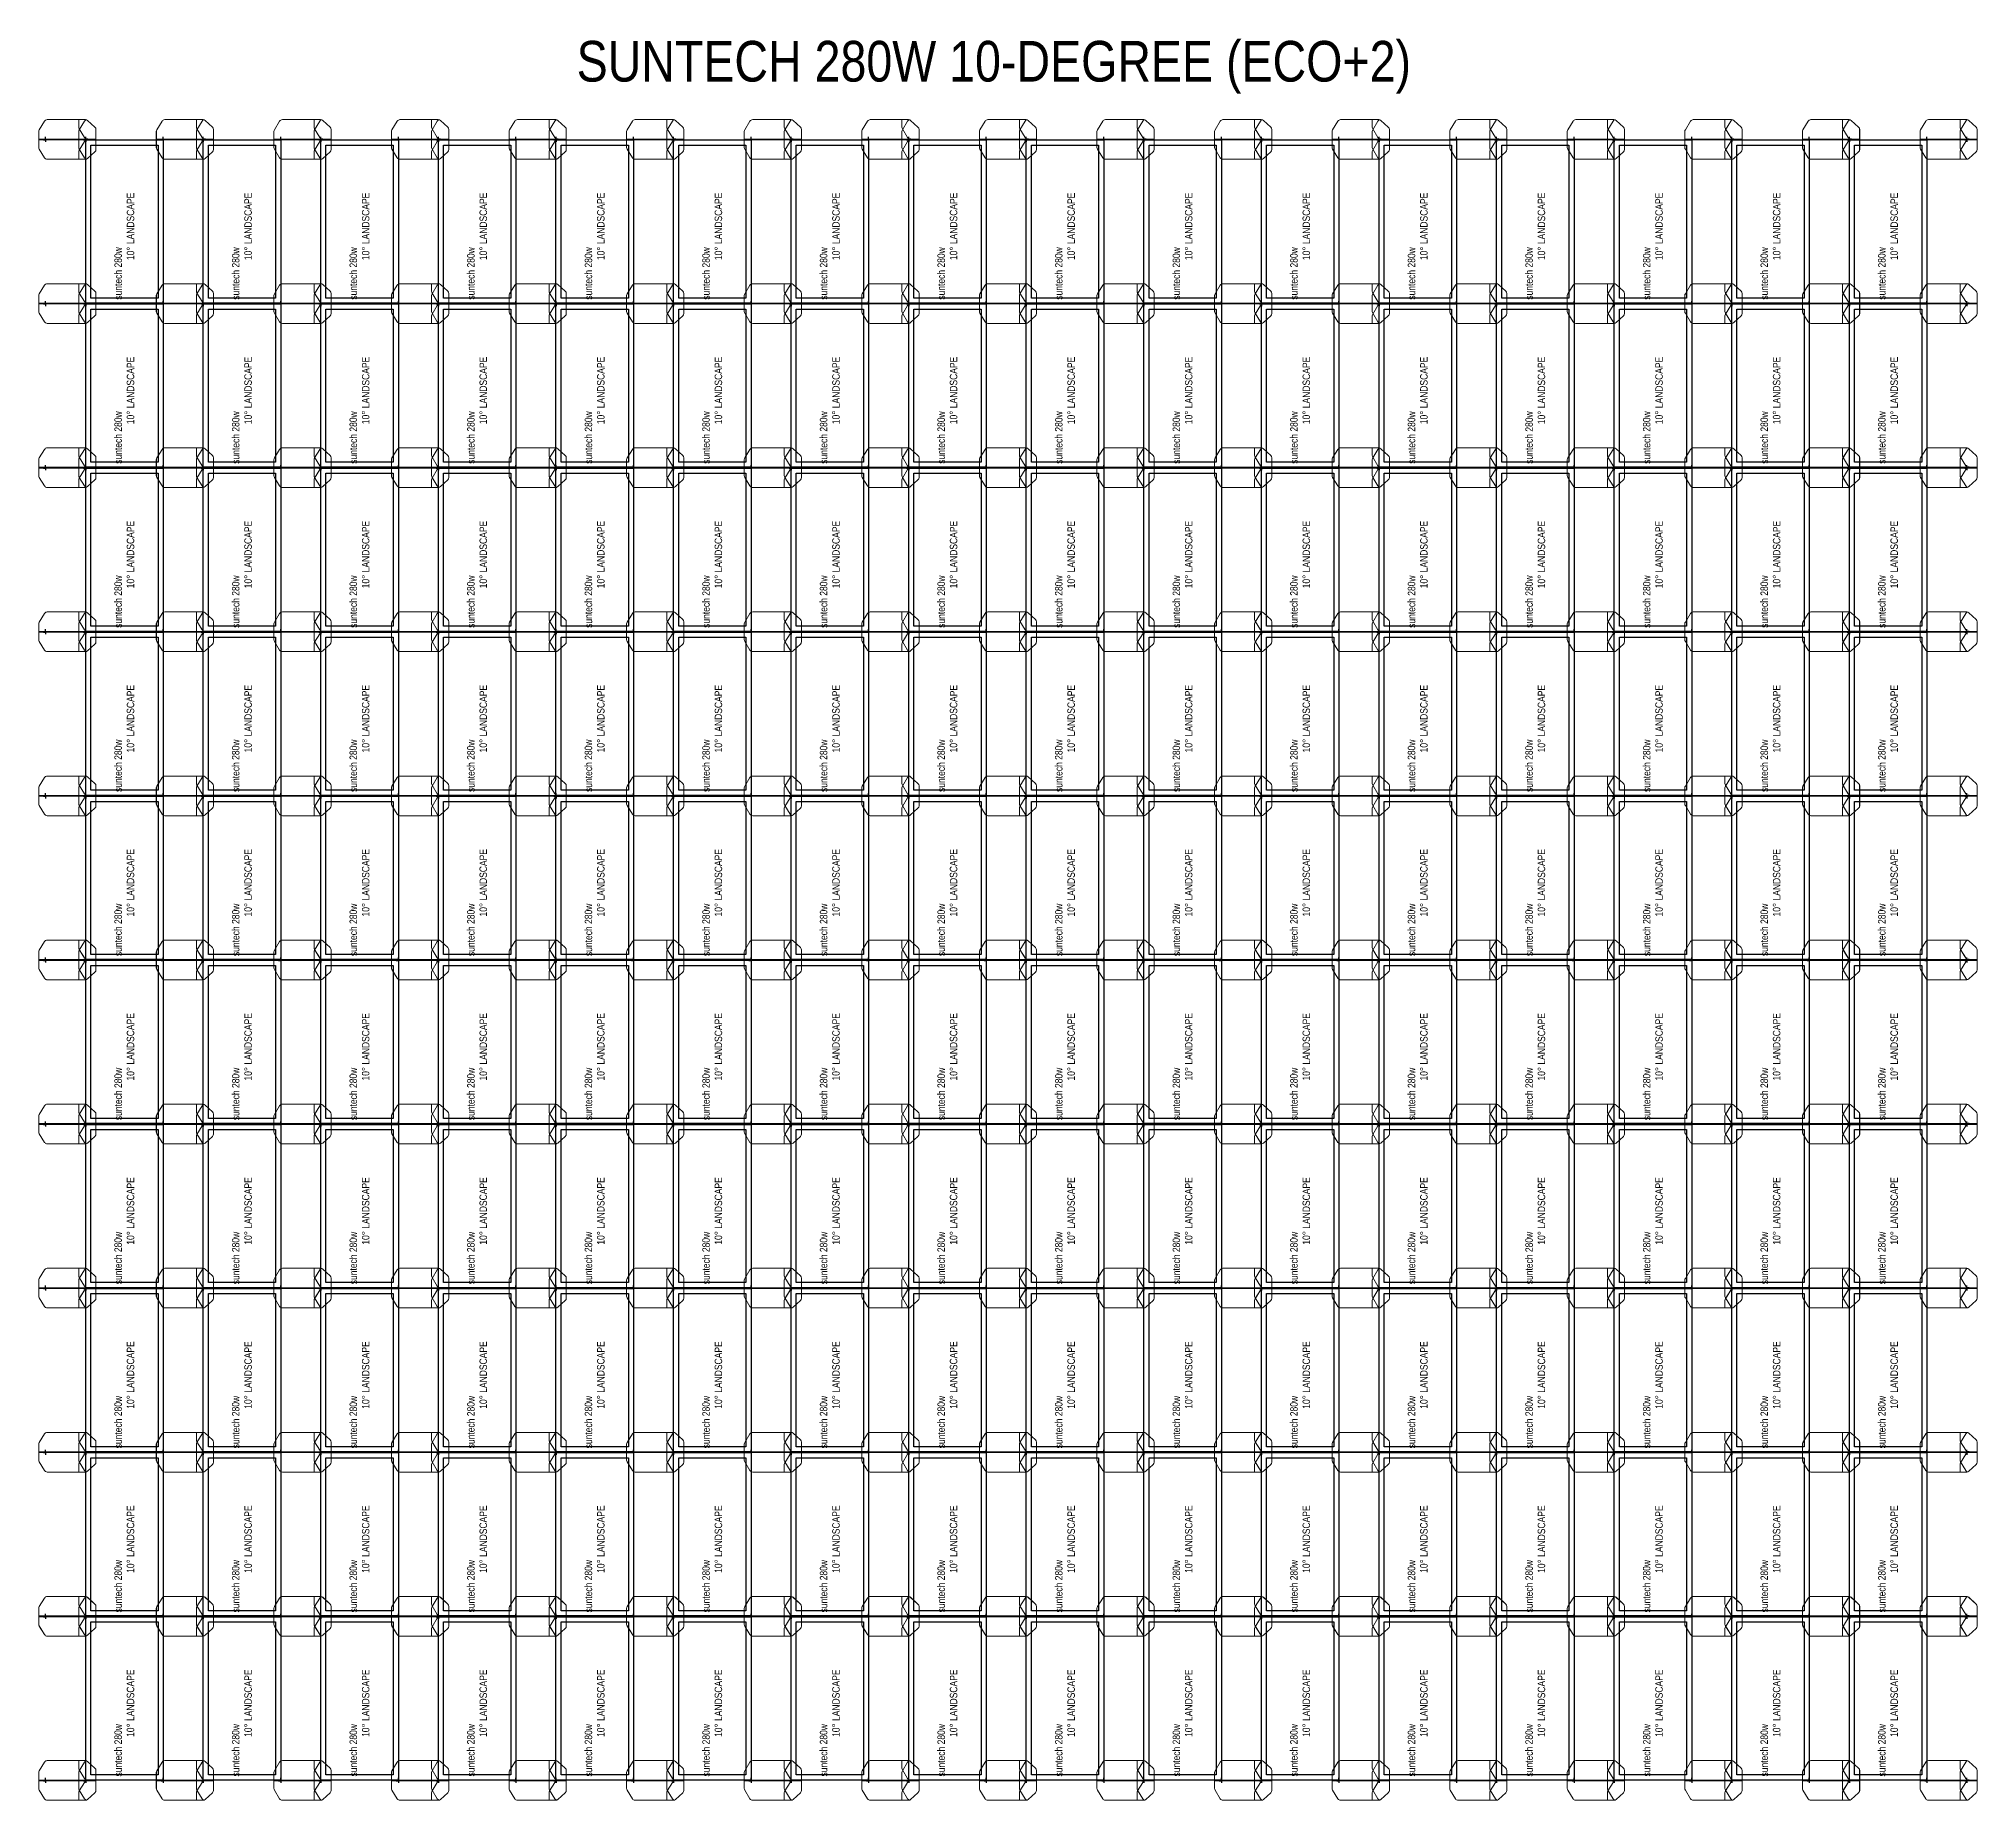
# Model space of a CAD drawing. Header units: feet. Extents: x 5980 to 6894, y 11491 to 12322.
import ezdxf

# ---------------------------------------------------------------- set-up
doc = ezdxf.new("R2010")
doc.units = ezdxf.units.FT
doc.header["$MEASUREMENT"] = 0
doc.layers.add('CANADIAN 255', color=7, linetype='Continuous')
doc.layers.add('E2-ECOFEET', color=1, linetype='Continuous', lineweight=5)
doc.styles.add('PAPER SPACE TXT', font='technic_.ttf', dxfattribs={"height": 0.125})
doc.styles.get("Standard").update_dxf_attribs({"font": 'calibri.ttf'})

# ---------------------------------------------------------------- blocks, each defined once
blk = doc.blocks.new('SUNTECH 280 10 DEGREE')
at = {"layer": 'CANADIAN 255', "linetype": 'Continuous'}
blk.add_lwpolyline([(3599.63, 716.14), (3599.63, 793.14), (3636.17, 793.14), (3636.17, 716.14), (3599.63, 716.14)], dxfattribs=at)
at = {"layer": 'CANADIAN 255', "color": 1, "linetype": 'Continuous'}
blk.add_lwpolyline([(3602.05, 718.56), (3602.05, 790.72), (3633.74, 790.72), (3633.74, 718.56)], close=True, dxfattribs=at)
at = {"layer": 'Defpoints', "color": 251, "insert": (3617.87, 736.44), "char_height": 3.5, "attachment_point": 4, "rotation": 90}
blk.add_mtext('\\pi-18.664;{\\fTechnicLite|b0|i0|c2|p2;suntech 280w\\P\\pi0;10° LANDSCAPE}', dxfattribs=at)
blk = doc.blocks.new('SUNTECH 280W 10 DEGREE')
at = {"color": 3}
blk.add_blockref('SUNTECH 280 10 DEGREE', (-3617.9, -754.64), dxfattribs=at)
blk = doc.blocks.new('EcoFoot2+ single')
at = {"layer": 'Defpoints', "color": 251}
for points in [[(-0.19, 19.9), (-0.19, 18.9), (-1.19, 18.9)], [(0.19, 19.9), (0.19, 18.9), (1.19, 18.9)], [(-0.19, 1), (-0.19, 0), (-1.19, 0)], [(-0.19, -1), (-0.19, 0), (-1.19, 0)], [(0.19, 1), (0.19, 0), (1.19, 0)], [(0.19, -1), (0.19, 0), (1.19, 0)]]:
    blk.add_lwpolyline(points, dxfattribs=at)
for p in [(0, 18.9), (0, 0), (0, 0), (0, 0)]:
    blk.add_point(p, dxfattribs=at)
at = {"layer": 'E2-ECOFEET', "color": 42, "linetype": 'Continuous'}
for p, q in [((-0.19, -4.85), (-0.19, 22.12)), ((0.19, -4.85), (0.19, 22.12)), ((-0.19, 0.1), (-0.19, 17.2)), ((0.19, 0.1), (0.19, 17.2))]:
    blk.add_line(p, q, dxfattribs=at)
at = {"layer": 'E2-ECOFEET', "linetype": 'Continuous'}
blk.add_lwpolyline([(-9.35, 17.2), (-9.35, 0.1, 0.187182), (-8.95, -0.91), (-5.8, -4.36, 0.210696), (-4.7, -4.85), (4.7, -4.85, 0.210696), (5.8, -4.36), (8.95, -0.91, 0.187182), (9.35, 0.1), (9.35, 17.2), (9.35, 18.14, 0.261626), (8.63, 19.42), (4.57, 21.9, 0.137668), (3.79, 22.12), (-3.79, 22.12, 0.137668), (-4.57, 21.9), (-8.63, 19.42, 0.261626), (-9.35, 18.14)], format="xyb", close=True, dxfattribs=at)
at = {"layer": 'E2-ECOFEET', "color": 112, "linetype": 'Continuous'}
for points in [[(-0.19, -4.85), (-0.19, -1.7), (-0.19, -0.76, 0.261626), (-0.91, 0.52), (-4.97, 3, 0.137668), (-5.75, 3.22), (-9.35, 3.22)], [(0.19, -4.85), (0.19, -1.7), (0.19, -0.76, -0.261626), (0.91, 0.52), (4.97, 3, -0.137668), (5.75, 3.22), (9.35, 3.22)]]:
    blk.add_lwpolyline(points, format="xyb", dxfattribs=at)
at = {"layer": 'E2-ECOFEET', "color": 133, "linetype": 'Continuous'}
blk.add_lwpolyline([(9.28, -0.33, 0.18544), (8.63, 0.52), (4.57, 3, 0.137668), (3.79, 3.22), (-3.79, 3.22, 0.137668), (-4.57, 3), (-8.63, 0.52, 0.18544), (-9.28, -0.33, 0.18544)], format="xyb", dxfattribs=at)
blk = doc.blocks.new('SUNTECH 280W ON ECO FEET')
at = {"color": 3}
blk.add_blockref('SUNTECH 280W 10 DEGREE', (0, 0), dxfattribs=at)
at = {"layer": 'E2-ECOFEET', "rotation": 90}
for p in [(-18.27, 38.69), (37.17, 38.69), (-18.27, -38.69), (37.17, -38.69)]:
    blk.add_blockref('EcoFoot2+ single', p, dxfattribs=at)

msp = doc.modelspace()

# ---------------------------------------------------------------- block references
at = {"color": 1}
for p in [(6020.53, 12235.68), (6075.96, 12235.68), (6131.4, 12235.68), (6186.84, 12235.68), (6242.27, 12235.68), (6297.71, 12235.68), (6353.14, 12235.68), (6408.58, 12235.68), (6464.02, 12235.68), (6519.45, 12235.68), (6574.89, 12235.68), (6630.33, 12235.68), (6685.76, 12235.68), (6741.2, 12235.68), (6796.64, 12235.68), (6852.07, 12235.68), (6020.53, 12158.31), (6075.96, 12158.31), (6131.4, 12158.31), (6186.84, 12158.31), (6242.27, 12158.31), (6297.71, 12158.31), (6353.14, 12158.31), (6408.58, 12158.31), (6464.02, 12158.31), (6519.45, 12158.31), (6574.89, 12158.31), (6630.33, 12158.31), (6685.76, 12158.31), (6741.2, 12158.31), (6796.64, 12158.31), (6852.07, 12158.31), (6020.53, 12080.93), (6075.96, 12080.93), (6131.4, 12080.93), (6186.84, 12080.93), (6242.27, 12080.93), (6297.71, 12080.93), (6353.14, 12080.93), (6408.58, 12080.93), (6464.02, 12080.93), (6519.45, 12080.93), (6574.89, 12080.93), (6630.33, 12080.93), (6685.76, 12080.93), (6741.2, 12080.93), (6796.64, 12080.93), (6852.07, 12080.93), (6020.53, 12003.56), (6075.96, 12003.56), (6131.4, 12003.56), (6186.84, 12003.56), (6242.27, 12003.56), (6297.71, 12003.56), (6353.14, 12003.56), (6408.58, 12003.56), (6464.02, 12003.56), (6519.45, 12003.56), (6574.89, 12003.56), (6630.33, 12003.56), (6685.76, 12003.56), (6741.2, 12003.56), (6796.64, 12003.56), (6852.07, 12003.56), (6020.53, 11926.18), (6075.96, 11926.18), (6131.4, 11926.18), (6186.84, 11926.18), (6242.27, 11926.18), (6297.71, 11926.18), (6353.14, 11926.18), (6408.58, 11926.18), (6464.02, 11926.18), (6519.45, 11926.18), (6574.89, 11926.18), (6630.33, 11926.18), (6685.76, 11926.18), (6741.2, 11926.18), (6796.64, 11926.18), (6852.07, 11926.18), (6020.53, 11848.81), (6075.96, 11848.81), (6131.4, 11848.81), (6186.84, 11848.81), (6242.27, 11848.81), (6297.71, 11848.81), (6353.14, 11848.81), (6408.58, 11848.81), (6464.02, 11848.81), (6519.45, 11848.81), (6574.89, 11848.81), (6630.33, 11848.81), (6685.76, 11848.81), (6741.2, 11848.81), (6796.64, 11848.81), (6852.07, 11848.81), (6020.53, 11771.43), (6075.96, 11771.43), (6131.4, 11771.43), (6186.84, 11771.43), (6242.27, 11771.43), (6297.71, 11771.43), (6353.14, 11771.43), (6408.58, 11771.43), (6464.02, 11771.43), (6519.45, 11771.43), (6574.89, 11771.43), (6630.33, 11771.43), (6685.76, 11771.43), (6741.2, 11771.43), (6796.64, 11771.43), (6852.07, 11771.43), (6020.53, 11694.06), (6075.96, 11694.06), (6131.4, 11694.06), (6186.84, 11694.06), (6242.27, 11694.06), (6297.71, 11694.06), (6353.14, 11694.06), (6408.58, 11694.06), (6464.02, 11694.06), (6519.45, 11694.06), (6574.89, 11694.06), (6630.33, 11694.06), (6685.76, 11694.06), (6741.2, 11694.06), (6796.64, 11694.06), (6852.07, 11694.06), (6020.53, 11616.68), (6075.96, 11616.68), (6131.4, 11616.68), (6186.84, 11616.68), (6242.27, 11616.68), (6297.71, 11616.68), (6353.14, 11616.68), (6408.58, 11616.68), (6464.02, 11616.68), (6519.45, 11616.68), (6574.89, 11616.68), (6630.33, 11616.68), (6685.76, 11616.68), (6741.2, 11616.68), (6796.64, 11616.68), (6852.07, 11616.68), (6020.53, 11539.31), (6075.96, 11539.31), (6131.4, 11539.31), (6186.84, 11539.31), (6242.27, 11539.31), (6297.71, 11539.31), (6353.14, 11539.31), (6408.58, 11539.31), (6464.02, 11539.31), (6519.45, 11539.31), (6574.89, 11539.31), (6630.33, 11539.31), (6685.76, 11539.31), (6741.2, 11539.31), (6796.64, 11539.31), (6852.07, 11539.31)]:
    msp.add_blockref('SUNTECH 280W ON ECO FEET', p, dxfattribs=at)

# ---------------------------------------------------------------- texts
at = {"style": 'PAPER SPACE TXT'}
msp.add_text('SUNTECH 280W 10-DEGREE (ECO+2)', height=19.1671, dxfattribs=at).set_placement((6233.74, 12301.67))

doc.saveas('drawing.dxf')
